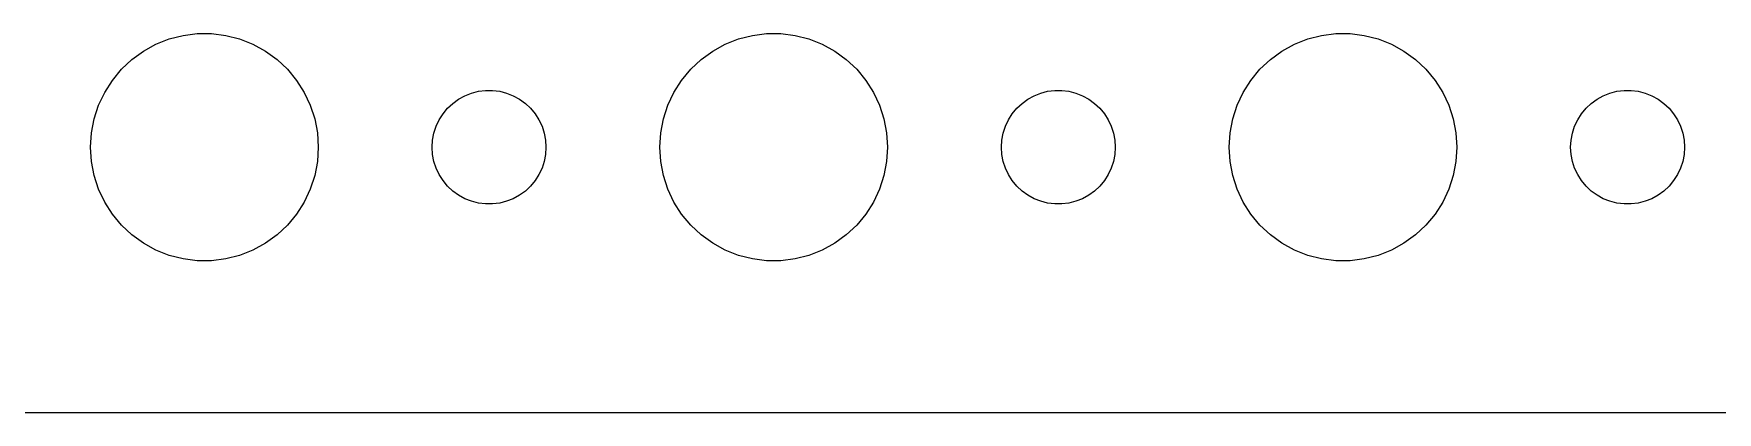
# Model space of a CAD drawing. Header units: metres. Extents: x -164 to 164, y -37 to 37.
# Drawn here: x 78 to 122.36, y -36.99 to -27.01 of the extents above; entities that cross this region are included whole.
import ezdxf

# ---------------------------------------------------------------- set-up
doc = ezdxf.new("R2010")
doc.units = ezdxf.units.M

msp = doc.modelspace()

# ---------------------------------------------------------------- linework, layer by layer
for p, q in [((81.573, -27.1468), (81.9379, -27.0531)), ((81.9379, -27.0531), (82.3116, -27.0059)), ((82.3116, -27.0059), (82.6884, -27.0059)), ((82.6884, -27.0059), (83.0621, -27.0531)), ((83.0621, -27.0531), (83.427, -27.1468)), ((96.573, -27.1468), (96.9379, -27.0531)), ((96.9379, -27.0531), (97.3116, -27.0059)), ((97.3116, -27.0059), (97.6884, -27.0059)), ((97.6884, -27.0059), (98.0621, -27.0531)), ((98.0621, -27.0531), (98.427, -27.1468)), ((111.573, -27.1468), (111.938, -27.0531)), ((111.938, -27.0531), (112.312, -27.0059)), ((112.312, -27.0059), (112.688, -27.0059)), ((112.688, -27.0059), (113.062, -27.0531)), ((113.062, -27.0531), (113.427, -27.1468)), ((80.5877, -27.6884), (80.8925, -27.467)), ((80.8925, -27.467), (81.2227, -27.2855)), ((81.2227, -27.2855), (81.573, -27.1468)), ((83.427, -27.1468), (83.7773, -27.2855)), ((83.7773, -27.2855), (84.1075, -27.467)), ((84.1075, -27.467), (84.4123, -27.6884)), ((95.5877, -27.6884), (95.8925, -27.467)), ((95.8925, -27.467), (96.2227, -27.2855)), ((96.2227, -27.2855), (96.573, -27.1468)), ((98.427, -27.1468), (98.7773, -27.2855)), ((98.7773, -27.2855), (99.1075, -27.467)), ((99.1075, -27.467), (99.4123, -27.6884)), ((110.588, -27.6884), (110.893, -27.467)), ((110.893, -27.467), (111.223, -27.2855)), ((111.223, -27.2855), (111.573, -27.1468)), ((113.427, -27.1468), (113.777, -27.2855)), ((113.777, -27.2855), (114.107, -27.467)), ((114.107, -27.467), (114.412, -27.6884)), ((80.073, -28.2366), (80.3131, -27.9464)), ((80.3131, -27.9464), (80.5877, -27.6884)), ((84.4123, -27.6884), (84.6869, -27.9464)), ((84.6869, -27.9464), (84.927, -28.2366)), ((95.073, -28.2366), (95.3131, -27.9464)), ((95.3131, -27.9464), (95.5877, -27.6884)), ((99.4123, -27.6884), (99.6869, -27.9464)), ((99.6869, -27.9464), (99.927, -28.2366)), ((110.073, -28.2366), (110.313, -27.9464)), ((110.313, -27.9464), (110.588, -27.6884)), ((114.412, -27.6884), (114.687, -27.9464)), ((114.687, -27.9464), (114.927, -28.2366)), ((79.8711, -28.5547), (80.073, -28.2366)), ((84.927, -28.2366), (85.1289, -28.5547)), ((94.8711, -28.5547), (95.073, -28.2366)), ((99.927, -28.2366), (100.129, -28.5547)), ((109.871, -28.5547), (110.073, -28.2366)), ((114.927, -28.2366), (115.129, -28.5547)), ((79.7107, -28.8956), (79.8711, -28.5547)), ((85.1289, -28.5547), (85.2893, -28.8956)), ((89.0439, -28.8442), (89.1963, -28.7335)), ((89.1963, -28.7335), (89.3613, -28.6427)), ((89.3613, -28.6427), (89.5365, -28.5734)), ((89.5365, -28.5734), (89.7189, -28.5266)), ((89.7189, -28.5266), (89.9058, -28.503)), ((89.9058, -28.503), (90.0942, -28.503)), ((90.0942, -28.503), (90.2811, -28.5266)), ((90.2811, -28.5266), (90.4635, -28.5734)), ((90.4635, -28.5734), (90.6387, -28.6427)), ((90.6387, -28.6427), (90.8037, -28.7335)), ((90.8037, -28.7335), (90.9561, -28.8442)), ((94.7107, -28.8956), (94.8711, -28.5547)), ((100.129, -28.5547), (100.289, -28.8956)), ((104.044, -28.8442), (104.196, -28.7335)), ((104.196, -28.7335), (104.361, -28.6427)), ((104.361, -28.6427), (104.536, -28.5734)), ((104.536, -28.5734), (104.719, -28.5266)), ((104.719, -28.5266), (104.906, -28.503)), ((104.906, -28.503), (105.094, -28.503)), ((105.094, -28.503), (105.281, -28.5266)), ((105.281, -28.5266), (105.464, -28.5734)), ((105.464, -28.5734), (105.639, -28.6427)), ((105.639, -28.6427), (105.804, -28.7335)), ((105.804, -28.7335), (105.956, -28.8442)), ((109.711, -28.8956), (109.871, -28.5547)), ((115.129, -28.5547), (115.289, -28.8956)), ((119.044, -28.8442), (119.196, -28.7335)), ((119.196, -28.7335), (119.361, -28.6427)), ((119.361, -28.6427), (119.536, -28.5734)), ((119.536, -28.5734), (119.719, -28.5266)), ((119.719, -28.5266), (119.906, -28.503)), ((119.906, -28.503), (120.094, -28.503)), ((120.094, -28.503), (120.281, -28.5266)), ((120.281, -28.5266), (120.464, -28.5734)), ((120.464, -28.5734), (120.639, -28.6427)), ((120.639, -28.6427), (120.804, -28.7335)), ((120.804, -28.7335), (120.956, -28.8442)), ((79.5237, -29.624), (79.5943, -29.2539)), ((79.5943, -29.2539), (79.7107, -28.8956)), ((85.2893, -28.8956), (85.4057, -29.2539)), ((85.4057, -29.2539), (85.4763, -29.624)), ((88.6053, -29.4478), (88.6855, -29.2774)), ((88.6855, -29.2774), (88.7865, -29.1183)), ((88.7865, -29.1183), (88.9065, -28.9732)), ((88.9065, -28.9732), (89.0439, -28.8442)), ((90.9561, -28.8442), (91.0934, -28.9732)), ((91.0934, -28.9732), (91.2135, -29.1183)), ((91.2135, -29.1183), (91.3145, -29.2774)), ((91.3145, -29.2774), (91.3947, -29.4478)), ((94.5237, -29.624), (94.5943, -29.2539)), ((94.5943, -29.2539), (94.7107, -28.8956)), ((100.289, -28.8956), (100.406, -29.2539)), ((100.406, -29.2539), (100.476, -29.624)), ((103.605, -29.4478), (103.686, -29.2774)), ((103.686, -29.2774), (103.786, -29.1183)), ((103.786, -29.1183), (103.907, -28.9732)), ((103.907, -28.9732), (104.044, -28.8442)), ((105.956, -28.8442), (106.093, -28.9732)), ((106.093, -28.9732), (106.214, -29.1183)), ((106.214, -29.1183), (106.314, -29.2774)), ((106.314, -29.2774), (106.395, -29.4478)), ((109.524, -29.624), (109.594, -29.2539)), ((109.594, -29.2539), (109.711, -28.8956)), ((115.289, -28.8956), (115.406, -29.2539)), ((115.406, -29.2539), (115.476, -29.624)), ((118.605, -29.4478), (118.686, -29.2774)), ((118.686, -29.2774), (118.786, -29.1183)), ((118.786, -29.1183), (118.907, -28.9732)), ((118.907, -28.9732), (119.044, -28.8442)), ((120.956, -28.8442), (121.093, -28.9732)), ((121.093, -28.9732), (121.214, -29.1183)), ((121.214, -29.1183), (121.314, -29.2774)), ((121.314, -29.2774), (121.395, -29.4478)), ((79.5, -30), (79.5237, -29.624)), ((85.4763, -29.624), (85.5, -30)), ((88.5118, -29.812), (88.5471, -29.627)), ((88.5471, -29.627), (88.6053, -29.4478)), ((91.3947, -29.4478), (91.4529, -29.627)), ((91.4529, -29.627), (91.4882, -29.812)), ((94.5, -30), (94.5237, -29.624)), ((100.476, -29.624), (100.5, -30)), ((103.512, -29.812), (103.547, -29.627)), ((103.547, -29.627), (103.605, -29.4478)), ((106.395, -29.4478), (106.453, -29.627)), ((106.453, -29.627), (106.488, -29.812)), ((109.5, -30), (109.524, -29.624)), ((115.476, -29.624), (115.5, -30)), ((118.512, -29.812), (118.547, -29.627)), ((118.547, -29.627), (118.605, -29.4478)), ((121.395, -29.4478), (121.453, -29.627)), ((121.453, -29.627), (121.488, -29.812)), ((79.5237, -30.376), (79.5, -30)), ((85.5, -30), (85.4763, -30.376)), ((88.5, -30), (88.5118, -29.812)), ((88.5118, -30.188), (88.5, -30)), ((91.4882, -29.812), (91.5, -30)), ((91.5, -30), (91.4882, -30.188)), ((94.5237, -30.376), (94.5, -30)), ((100.5, -30), (100.476, -30.376)), ((103.5, -30), (103.512, -29.812)), ((103.512, -30.188), (103.5, -30)), ((106.488, -29.812), (106.5, -30)), ((106.5, -30), (106.488, -30.188)), ((109.524, -30.376), (109.5, -30)), ((115.5, -30), (115.476, -30.376)), ((118.5, -30), (118.512, -29.812)), ((118.512, -30.188), (118.5, -30)), ((121.488, -29.812), (121.5, -30)), ((121.5, -30), (121.488, -30.188)), ((79.5943, -30.7461), (79.5237, -30.376)), ((85.4763, -30.376), (85.4057, -30.7461)), ((88.5471, -30.373), (88.5118, -30.188)), ((88.6053, -30.5522), (88.5471, -30.373)), ((88.6855, -30.7226), (88.6053, -30.5522)), ((91.3947, -30.5522), (91.3145, -30.7226)), ((91.4529, -30.373), (91.3947, -30.5522)), ((91.4882, -30.188), (91.4529, -30.373)), ((94.5943, -30.7461), (94.5237, -30.376)), ((100.476, -30.376), (100.406, -30.7461)), ((103.547, -30.373), (103.512, -30.188)), ((103.605, -30.5522), (103.547, -30.373)), ((103.686, -30.7226), (103.605, -30.5522)), ((106.395, -30.5522), (106.314, -30.7226)), ((106.453, -30.373), (106.395, -30.5522)), ((106.488, -30.188), (106.453, -30.373)), ((109.594, -30.7461), (109.524, -30.376)), ((115.476, -30.376), (115.406, -30.7461)), ((118.547, -30.373), (118.512, -30.188)), ((118.605, -30.5522), (118.547, -30.373)), ((118.686, -30.7226), (118.605, -30.5522)), ((121.395, -30.5522), (121.314, -30.7226)), ((121.453, -30.373), (121.395, -30.5522)), ((121.488, -30.188), (121.453, -30.373)), ((79.7107, -31.1044), (79.5943, -30.7461)), ((85.4057, -30.7461), (85.2893, -31.1044)), ((88.7865, -30.8817), (88.6855, -30.7226)), ((88.9065, -31.0268), (88.7865, -30.8817)), ((89.0439, -31.1558), (88.9065, -31.0268)), ((91.0934, -31.0268), (90.9561, -31.1558)), ((91.2135, -30.8817), (91.0934, -31.0268)), ((91.3145, -30.7226), (91.2135, -30.8817)), ((94.7107, -31.1044), (94.5943, -30.7461)), ((100.406, -30.7461), (100.289, -31.1044)), ((103.786, -30.8817), (103.686, -30.7226)), ((103.907, -31.0268), (103.786, -30.8817)), ((104.044, -31.1558), (103.907, -31.0268)), ((106.093, -31.0268), (105.956, -31.1558)), ((106.214, -30.8817), (106.093, -31.0268)), ((106.314, -30.7226), (106.214, -30.8817)), ((109.711, -31.1044), (109.594, -30.7461)), ((115.406, -30.7461), (115.289, -31.1044)), ((118.786, -30.8817), (118.686, -30.7226)), ((118.907, -31.0268), (118.786, -30.8817)), ((119.044, -31.1558), (118.907, -31.0268)), ((121.093, -31.0268), (120.956, -31.1558)), ((121.214, -30.8817), (121.093, -31.0268)), ((121.314, -30.7226), (121.214, -30.8817)), ((79.8711, -31.4453), (79.7107, -31.1044)), ((80.073, -31.7634), (79.8711, -31.4453)), ((85.1289, -31.4453), (84.927, -31.7634)), ((85.2893, -31.1044), (85.1289, -31.4453)), ((89.1963, -31.2665), (89.0439, -31.1558)), ((89.3613, -31.3572), (89.1963, -31.2665)), ((89.5365, -31.4266), (89.3613, -31.3572)), ((89.7189, -31.4734), (89.5365, -31.4266)), ((89.9058, -31.497), (89.7189, -31.4734)), ((90.0942, -31.497), (89.9058, -31.497)), ((90.2811, -31.4734), (90.0942, -31.497)), ((90.4635, -31.4266), (90.2811, -31.4734)), ((90.6387, -31.3572), (90.4635, -31.4266)), ((90.8037, -31.2665), (90.6387, -31.3572)), ((90.9561, -31.1558), (90.8037, -31.2665)), ((94.8711, -31.4453), (94.7107, -31.1044)), ((95.073, -31.7634), (94.8711, -31.4453)), ((100.129, -31.4453), (99.927, -31.7634)), ((100.289, -31.1044), (100.129, -31.4453)), ((104.196, -31.2665), (104.044, -31.1558)), ((104.361, -31.3572), (104.196, -31.2665)), ((104.536, -31.4266), (104.361, -31.3572)), ((104.719, -31.4734), (104.536, -31.4266)), ((104.906, -31.497), (104.719, -31.4734)), ((105.094, -31.497), (104.906, -31.497)), ((105.281, -31.4734), (105.094, -31.497)), ((105.464, -31.4266), (105.281, -31.4734)), ((105.639, -31.3572), (105.464, -31.4266)), ((105.804, -31.2665), (105.639, -31.3572)), ((105.956, -31.1558), (105.804, -31.2665)), ((109.871, -31.4453), (109.711, -31.1044)), ((110.073, -31.7634), (109.871, -31.4453)), ((115.129, -31.4453), (114.927, -31.7634)), ((115.289, -31.1044), (115.129, -31.4453)), ((119.196, -31.2665), (119.044, -31.1558)), ((119.361, -31.3572), (119.196, -31.2665)), ((119.536, -31.4266), (119.361, -31.3572)), ((119.719, -31.4734), (119.536, -31.4266)), ((119.906, -31.497), (119.719, -31.4734)), ((120.094, -31.497), (119.906, -31.497)), ((120.281, -31.4734), (120.094, -31.497)), ((120.464, -31.4266), (120.281, -31.4734)), ((120.639, -31.3572), (120.464, -31.4266)), ((120.804, -31.2665), (120.639, -31.3572)), ((120.956, -31.1558), (120.804, -31.2665)), ((80.3131, -32.0536), (80.073, -31.7634)), ((84.927, -31.7634), (84.6869, -32.0536)), ((95.3131, -32.0536), (95.073, -31.7634)), ((99.927, -31.7634), (99.6869, -32.0536)), ((110.313, -32.0536), (110.073, -31.7634)), ((114.927, -31.7634), (114.687, -32.0536)), ((80.5877, -32.3115), (80.3131, -32.0536)), ((80.8925, -32.533), (80.5877, -32.3115)), ((84.4123, -32.3115), (84.1075, -32.533)), ((84.6869, -32.0536), (84.4123, -32.3115)), ((95.5877, -32.3115), (95.3131, -32.0536)), ((95.8925, -32.533), (95.5877, -32.3115)), ((99.4123, -32.3115), (99.1075, -32.533)), ((99.6869, -32.0536), (99.4123, -32.3115)), ((110.588, -32.3115), (110.313, -32.0536)), ((110.893, -32.533), (110.588, -32.3115)), ((114.412, -32.3115), (114.107, -32.533)), ((114.687, -32.0536), (114.412, -32.3115)), ((81.2227, -32.7145), (80.8925, -32.533)), ((81.573, -32.8532), (81.2227, -32.7145)), ((83.7773, -32.7145), (83.427, -32.8532)), ((84.1075, -32.533), (83.7773, -32.7145)), ((96.2227, -32.7145), (95.8925, -32.533)), ((96.573, -32.8532), (96.2227, -32.7145)), ((98.7773, -32.7145), (98.427, -32.8532)), ((99.1075, -32.533), (98.7773, -32.7145)), ((111.223, -32.7145), (110.893, -32.533)), ((111.573, -32.8532), (111.223, -32.7145)), ((113.777, -32.7145), (113.427, -32.8532)), ((114.107, -32.533), (113.777, -32.7145)), ((81.9379, -32.9469), (81.573, -32.8532)), ((82.3116, -32.9941), (81.9379, -32.9469)), ((82.6884, -32.9941), (82.3116, -32.9941)), ((83.0621, -32.9469), (82.6884, -32.9941)), ((83.427, -32.8532), (83.0621, -32.9469)), ((96.9379, -32.9469), (96.573, -32.8532)), ((97.3116, -32.9941), (96.9379, -32.9469)), ((97.6884, -32.9941), (97.3116, -32.9941)), ((98.0621, -32.9469), (97.6884, -32.9941)), ((98.427, -32.8532), (98.0621, -32.9469)), ((111.938, -32.9469), (111.573, -32.8532)), ((112.312, -32.9941), (111.938, -32.9469)), ((112.688, -32.9941), (112.312, -32.9941)), ((113.062, -32.9469), (112.688, -32.9941)), ((113.427, -32.8532), (113.062, -32.9469)), ((-159.814, -36.9901), (159.814, -36.9901))]:
    msp.add_line(p, q)

doc.saveas('drawing.dxf')
